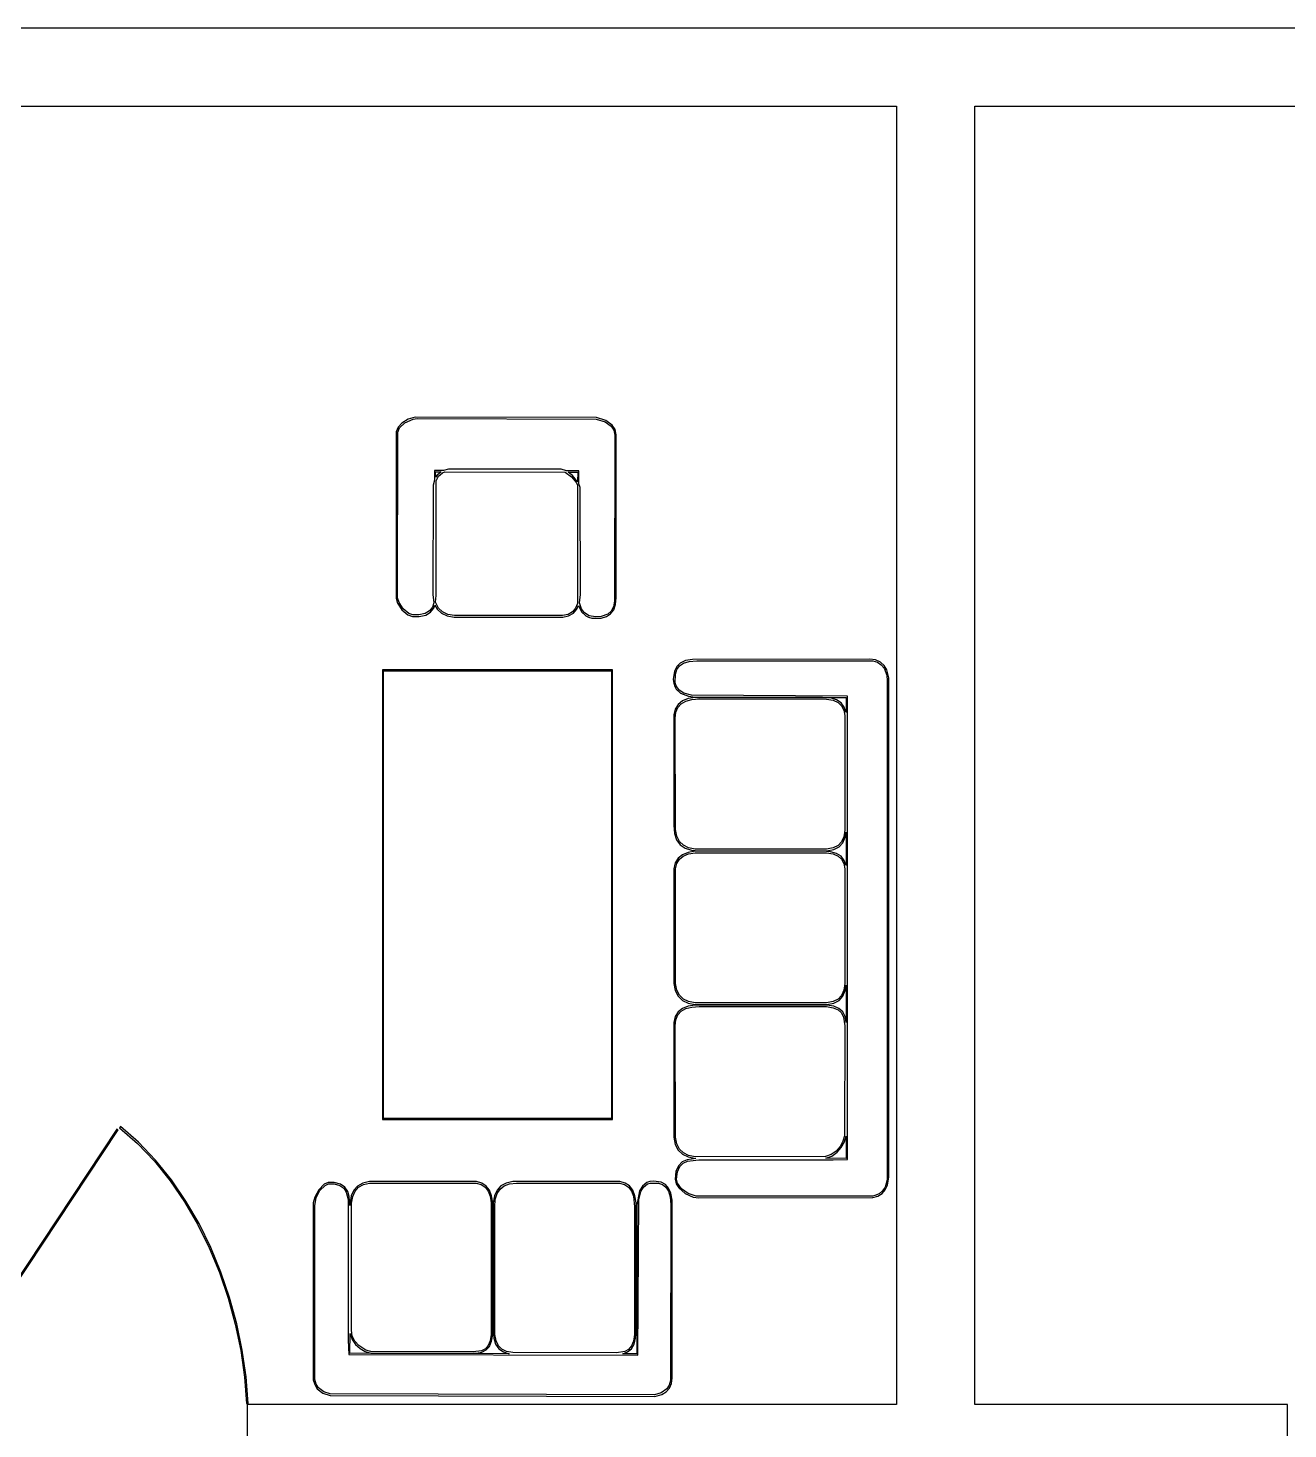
# Model space of a CAD drawing. Header units: metres. Extents: x -12.3 to 21.7, y -8.9 to 7.5.
# Drawn here: x 4.174 to 8.201, y 2.971 to 7.45 of the extents above; entities that cross this region are included whole.
import ezdxf

# ---------------------------------------------------------------- set-up
doc = ezdxf.new("R2010")
doc.units = ezdxf.units.M

msp = doc.modelspace()

# ---------------------------------------------------------------- linework, layer by layer
for p, q in [((10.35, 7.45), (-12.35, 7.45)), ((3.17499, 7.2), (6.95, 7.2)), ((6.95, 7.2), (6.95, 3.04999)), ((7.2, 3.04999), (7.2, 7.2)), ((7.2, 7.2), (10.2, 7.2)), ((5.36853, 6.18671), (5.35741, 6.17438)), ((5.36157, 6.17162), (5.37801, 6.18768)), ((5.38959, 6.19984), (5.36853, 6.18671)), ((5.37801, 6.18768), (5.40546, 6.20003)), ((5.41129, 6.20622), (5.38959, 6.19984)), ((5.40546, 6.20003), (5.41783, 6.20169)), ((5.99107, 6.20445), (5.41129, 6.20622)), ((5.41783, 6.20169), (5.99054, 6.19948)), ((5.99054, 6.19948), (6.01843, 6.19109)), ((6.02066, 6.19556), (5.99107, 6.20445)), ((6.01843, 6.19109), (6.03755, 6.17734)), ((6.0412, 6.18076), (6.02066, 6.19556)), ((6.05074, 6.16656), (6.0412, 6.18076)), ((5.35078, 6.15926), (5.35052, 5.62778)), ((5.35741, 6.17438), (5.35078, 6.15926)), ((5.35545, 5.62854), (5.35568, 6.15819)), ((5.35568, 6.15819), (5.36157, 6.17162)), ((6.03755, 6.17734), (6.04616, 6.16458)), ((6.04616, 6.16458), (6.04941, 6.14891)), ((6.04941, 6.14891), (6.04892, 5.61838)), ((6.05441, 6.14917), (6.05074, 6.16656)), ((6.05441, 5.62941), (6.05441, 6.14917)), ((5.4734, 6.00426), (5.46938, 5.98831)), ((5.50179, 6.03497), (5.4734, 6.03503)), ((5.4734, 6.03503), (5.4734, 6.00426)), ((5.47693, 6.03149), (5.49481, 6.03146)), ((5.47774, 6.01378), (5.47693, 6.03149)), ((5.48219, 6.02058), (5.47774, 6.01378)), ((5.47823, 6.00291), (5.48608, 6.01746)), ((5.47839, 5.63594), (5.47823, 6.00291)), ((5.49481, 6.03146), (5.48219, 6.02058)), ((5.48608, 6.01746), (5.4985, 6.02795)), ((5.4985, 6.02795), (5.50639, 6.03143)), ((5.51762, 6.03926), (5.50179, 6.03497)), ((5.50639, 6.03143), (5.89075, 6.03065)), ((5.87846, 6.03999), (5.51762, 6.03926)), ((5.89476, 6.03419), (5.87846, 6.03999)), ((5.89075, 6.03065), (5.91153, 6.01546)), ((5.93459, 6.03412), (5.89476, 6.03419)), ((5.91496, 6.01909), (5.90047, 6.03064)), ((5.90047, 6.03064), (5.93105, 6.03058)), ((5.91153, 6.01546), (5.9277, 5.99556)), ((5.93094, 5.99971), (5.91496, 6.01909)), ((5.93105, 6.03058), (5.93094, 5.99971)), ((5.93459, 5.99287), (5.93459, 6.03412)), ((5.46938, 5.98831), (5.46838, 5.63956)), ((5.9277, 5.99556), (5.93089, 5.98911)), ((5.93089, 5.98911), (5.93086, 5.61023)), ((5.93861, 5.98164), (5.93459, 5.99287)), ((5.93958, 5.63959), (5.93861, 5.98164)), ((5.35052, 5.62778), (5.35532, 5.61168)), ((5.35532, 5.61168), (5.36917, 5.5901)), ((5.35989, 5.61366), (5.35545, 5.62854)), ((5.37292, 5.59341), (5.35989, 5.61366)), ((5.47137, 5.61211), (5.4666, 5.59814)), ((5.46838, 5.63956), (5.47137, 5.61211)), ((5.47102, 5.59584), (5.4747, 5.60527)), ((5.4747, 5.60527), (5.48224, 5.59195)), ((5.47678, 5.61433), (5.47839, 5.63594)), ((5.48619, 5.595), (5.47678, 5.61433)), ((5.93086, 5.61023), (5.92418, 5.595)), ((5.92841, 5.59233), (5.93385, 5.60382)), ((5.93385, 5.60382), (5.94359, 5.58377)), ((5.93661, 5.61296), (5.93958, 5.63959)), ((5.94337, 5.59354), (5.93661, 5.61296)), ((6.04507, 5.59991), (6.03767, 5.58611)), ((6.04892, 5.61838), (6.04507, 5.59991)), ((6.0462, 5.59007), (6.05235, 5.6075)), ((6.05235, 5.6075), (6.05441, 5.62941)), ((5.36917, 5.5901), (5.38838, 5.57434)), ((5.39081, 5.5787), (5.37292, 5.59341)), ((5.38838, 5.57434), (5.40292, 5.5688)), ((5.40388, 5.57372), (5.39081, 5.5787)), ((5.40292, 5.5688), (5.42384, 5.56866)), ((5.42334, 5.57364), (5.40388, 5.57372)), ((5.44371, 5.57819), (5.42334, 5.57364)), ((5.42384, 5.56866), (5.44553, 5.57353)), ((5.45775, 5.58659), (5.44371, 5.57819)), ((5.44553, 5.57353), (5.46107, 5.58287)), ((5.4666, 5.59814), (5.45775, 5.58659)), ((5.46107, 5.58287), (5.47102, 5.59584)), ((5.48224, 5.59195), (5.49594, 5.57927)), ((5.4987, 5.58344), (5.48619, 5.595)), ((5.49594, 5.57927), (5.5141, 5.57085)), ((5.51558, 5.57562), (5.4987, 5.58344)), ((5.5141, 5.57085), (5.5365, 5.56668)), ((5.53694, 5.57167), (5.51558, 5.57562)), ((5.5365, 5.56668), (5.88321, 5.5667)), ((5.88269, 5.57167), (5.53694, 5.57167)), ((5.90019, 5.57562), (5.88269, 5.57167)), ((5.88321, 5.5667), (5.90196, 5.57095)), ((5.91399, 5.58344), (5.90019, 5.57562)), ((5.90196, 5.57095), (5.91713, 5.57956)), ((5.92418, 5.595), (5.91399, 5.58344)), ((5.91713, 5.57956), (5.92841, 5.59233)), ((5.95296, 5.58055), (5.94337, 5.59354)), ((5.94359, 5.58377), (5.95686, 5.57106)), ((5.96759, 5.57114), (5.95296, 5.58055)), ((5.95686, 5.57106), (5.96576, 5.56648)), ((5.96576, 5.56648), (5.97623, 5.56352)), ((5.9883, 5.56749), (5.96759, 5.57114)), ((5.97623, 5.56352), (6.00652, 5.56387)), ((6.00568, 5.5688), (5.9883, 5.56749)), ((6.02704, 5.57648), (6.00568, 5.5688)), ((6.00652, 5.56387), (6.02261, 5.5685)), ((6.02261, 5.5685), (6.0361, 5.57709)), ((6.03767, 5.58611), (6.02704, 5.57648)), ((6.0361, 5.57709), (6.0462, 5.59007)), ((6.25902, 5.41971), (6.24748, 5.40842)), ((6.25615, 5.4109), (6.2688, 5.41957)), ((6.27562, 5.42757), (6.25902, 5.41971)), ((6.2688, 5.41957), (6.28693, 5.42519)), ((6.29788, 5.43164), (6.27562, 5.42757)), ((6.28693, 5.42519), (6.31143, 5.42717)), ((6.86523, 5.43217), (6.29788, 5.43164)), ((6.31143, 5.42717), (6.87405, 5.42661)), ((6.88341, 5.42981), (6.86523, 5.43217)), ((6.87405, 5.42661), (6.88927, 5.42239)), ((6.89842, 5.42307), (6.88341, 5.42981)), ((6.88927, 5.42239), (6.90138, 5.41451)), ((6.9102, 5.41251), (6.89842, 5.42307)), ((6.04247, 5.39862), (5.30679, 5.39862)), ((5.30679, 5.39862), (5.30679, 3.96042)), ((5.31033, 3.96396), (5.31033, 5.39508)), ((5.31033, 5.39508), (6.03893, 5.39508)), ((6.03893, 5.39508), (6.03893, 3.96396)), ((6.04247, 3.96042), (6.04247, 5.39862)), ((6.24039, 5.39401), (6.23674, 5.36728)), ((6.24748, 5.40842), (6.24039, 5.39401)), ((6.2428, 5.35643), (6.24323, 5.3848)), ((6.24323, 5.3848), (6.24789, 5.39937)), ((6.24789, 5.39937), (6.25615, 5.4109)), ((6.90138, 5.41451), (6.9106, 5.40335)), ((6.91869, 5.39867), (6.9102, 5.41251)), ((6.9106, 5.40335), (6.91893, 5.38113)), ((6.92513, 5.37296), (6.91869, 5.39867)), ((6.91893, 5.38113), (6.92056, 5.36324)), ((6.23674, 5.36728), (6.2379, 5.35542)), ((6.2379, 5.35542), (6.24113, 5.34531)), ((6.24113, 5.34531), (6.24612, 5.33679)), ((6.24571, 5.34734), (6.2428, 5.35643)), ((6.25589, 5.33345), (6.24571, 5.34734)), ((6.24612, 5.33679), (6.25996, 5.32408)), ((6.27028, 5.32411), (6.25589, 5.33345)), ((6.92056, 5.36324), (6.9201, 3.76831)), ((6.92555, 3.77737), (6.92513, 5.37296)), ((6.25238, 5.28777), (6.24312, 5.2729)), ((6.25142, 5.27817), (6.26183, 5.28989)), ((6.26608, 5.29883), (6.25238, 5.28777)), ((6.25996, 5.32408), (6.28532, 5.31367)), ((6.26183, 5.28989), (6.27646, 5.29832)), ((6.28412, 5.30615), (6.26608, 5.29883)), ((6.29449, 5.31689), (6.27028, 5.32411)), ((6.27646, 5.29832), (6.29553, 5.3035)), ((6.30635, 5.30978), (6.28412, 5.30615)), ((6.28532, 5.31367), (6.31352, 5.31026)), ((6.79309, 5.31378), (6.29449, 5.31689)), ((6.29553, 5.3035), (6.31909, 5.30524)), ((6.71387, 5.31024), (6.30635, 5.30978)), ((6.31352, 5.31026), (6.78955, 5.31026)), ((6.31909, 5.30524), (6.72673, 5.30476)), ((6.73898, 5.30827), (6.71387, 5.31024)), ((6.72673, 5.30476), (6.74803, 5.30106)), ((6.75864, 5.30244), (6.73898, 5.30827)), ((6.74803, 5.30106), (6.76378, 5.29393)), ((6.77324, 5.29279), (6.75864, 5.30244)), ((6.76378, 5.29393), (6.77475, 5.28357)), ((6.78317, 5.27936), (6.77324, 5.29279)), ((6.78955, 5.31026), (6.78885, 5.26221)), ((6.79309, 3.83282), (6.79309, 5.31378)), ((6.23843, 5.2542), (6.23784, 4.90022)), ((6.24312, 5.2729), (6.23843, 5.2542)), ((6.24284, 5.24324), (6.24504, 5.2628)), ((6.24341, 4.88754), (6.24284, 5.24324)), ((6.24504, 5.2628), (6.25142, 5.27817)), ((6.77475, 5.28357), (6.78177, 5.26967)), ((6.78177, 5.26967), (6.78523, 5.25183)), ((6.78885, 5.26221), (6.78317, 5.27936)), ((6.78523, 5.25183), (6.78522, 4.88573)), ((6.23784, 4.90022), (6.2402, 4.87514)), ((6.24785, 4.86603), (6.24341, 4.88754)), ((6.78522, 4.88573), (6.78171, 4.86453)), ((6.2402, 4.87514), (6.24719, 4.85484)), ((6.24719, 4.85484), (6.25868, 4.83926)), ((6.25639, 4.84944), (6.24785, 4.86603)), ((6.26894, 4.83731), (6.25639, 4.84944)), ((6.25868, 4.83926), (6.27457, 4.82826)), ((6.28566, 4.82921), (6.26894, 4.83731)), ((6.77458, 4.8484), (6.76358, 4.83679)), ((6.76654, 4.83275), (6.77876, 4.84567)), ((6.78171, 4.86453), (6.77458, 4.8484)), ((6.77876, 4.84567), (6.78651, 4.86314)), ((6.78651, 4.86314), (6.78955, 4.8797)), ((6.78955, 4.8797), (6.78885, 4.77242)), ((6.25238, 4.79614), (6.24312, 4.78128)), ((6.24773, 4.77936), (6.25612, 4.79283)), ((6.26608, 4.80721), (6.25238, 4.79614)), ((6.25612, 4.79283), (6.2686, 4.80289)), ((6.28412, 4.81453), (6.26608, 4.80721)), ((6.2686, 4.80289), (6.28543, 4.80971)), ((6.27457, 4.82826), (6.29472, 4.82175)), ((6.30635, 4.81816), (6.28412, 4.81453)), ((6.28543, 4.80971), (6.30673, 4.81319)), ((6.30679, 4.8251), (6.28566, 4.82921)), ((6.29472, 4.82175), (6.31902, 4.8196)), ((6.71387, 4.81862), (6.30635, 4.81816)), ((6.30673, 4.81319), (6.72676, 4.81319)), ((6.7267, 4.82509), (6.30679, 4.8251)), ((6.31902, 4.8196), (6.72713, 4.82011)), ((6.73898, 4.8168), (6.71387, 4.81862)), ((6.74792, 4.82904), (6.7267, 4.82509)), ((6.72676, 4.81319), (6.74811, 4.80972)), ((6.72713, 4.82011), (6.74947, 4.82428)), ((6.75864, 4.81134), (6.73898, 4.8168)), ((6.76358, 4.83679), (6.74792, 4.82904)), ((6.74811, 4.80972), (6.76387, 4.80298)), ((6.74947, 4.82428), (6.76654, 4.83275)), ((6.77324, 4.80214), (6.75864, 4.81134)), ((6.76387, 4.80298), (6.7748, 4.79309)), ((6.78317, 4.78918), (6.77324, 4.80214)), ((6.7748, 4.79309), (6.78178, 4.77966)), ((6.24312, 4.78128), (6.23843, 4.76257)), ((6.23843, 4.76257), (6.23843, 4.39545)), ((6.24339, 4.76199), (6.24773, 4.77936)), ((6.24341, 4.39592), (6.24339, 4.76199)), ((6.78178, 4.77966), (6.78523, 4.76213)), ((6.78885, 4.77242), (6.78317, 4.78918)), ((6.78523, 4.76213), (6.78522, 4.39581)), ((6.23843, 4.39545), (6.24312, 4.37277)), ((6.24785, 4.37442), (6.24341, 4.39592)), ((6.78522, 4.39581), (6.78171, 4.37413)), ((6.78651, 4.37277), (6.78955, 4.38968)), ((6.78955, 4.38968), (6.78912, 4.27097)), ((6.24312, 4.37277), (6.25238, 4.35486)), ((6.25639, 4.35783), (6.24785, 4.37442)), ((6.25238, 4.35486), (6.26608, 4.34157)), ((6.26894, 4.34569), (6.25639, 4.35783)), ((6.28566, 4.33759), (6.26894, 4.34569)), ((6.76353, 4.34557), (6.74788, 4.33757)), ((6.77455, 4.35754), (6.76353, 4.34557)), ((6.76654, 4.34157), (6.77876, 4.35486)), ((6.78171, 4.37413), (6.77455, 4.35754)), ((6.77876, 4.35486), (6.78651, 4.37277)), ((6.25238, 4.30453), (6.24312, 4.28967)), ((6.25142, 4.29494), (6.26183, 4.30666)), ((6.26608, 4.3156), (6.25238, 4.30453)), ((6.26183, 4.30666), (6.27646, 4.31509)), ((6.26608, 4.34157), (6.28412, 4.33282)), ((6.28412, 4.32292), (6.26608, 4.3156)), ((6.27646, 4.31509), (6.29553, 4.32027)), ((6.28412, 4.33282), (6.30635, 4.32851)), ((6.30635, 4.32655), (6.28412, 4.32292)), ((6.30679, 4.3335), (6.28566, 4.33759)), ((6.29553, 4.32027), (6.31909, 4.32201)), ((6.30635, 4.32851), (6.72713, 4.32851)), ((6.72711, 4.32655), (6.30635, 4.32655)), ((6.7267, 4.3335), (6.30679, 4.3335)), ((6.31909, 4.32201), (6.72673, 4.32156)), ((6.74788, 4.33757), (6.7267, 4.3335)), ((6.72673, 4.32156), (6.74792, 4.31812)), ((6.7493, 4.32292), (6.72711, 4.32655)), ((6.72713, 4.32851), (6.74947, 4.33282)), ((6.74792, 4.31812), (6.76343, 4.3114)), ((6.76613, 4.3156), (6.7493, 4.32292)), ((6.74947, 4.33282), (6.76654, 4.34157)), ((6.76343, 4.3114), (6.77408, 4.30154)), ((6.77808, 4.30453), (6.76613, 4.3156)), ((6.77408, 4.30154), (6.78084, 4.28812)), ((6.78558, 4.28967), (6.77808, 4.30453)), ((6.24312, 4.28967), (6.23843, 4.27097)), ((6.23843, 4.27097), (6.23843, 3.90384)), ((6.24284, 4.26001), (6.24504, 4.27959)), ((6.24341, 3.90433), (6.24284, 4.26001)), ((6.24504, 4.27959), (6.25142, 4.29494)), ((6.78084, 4.28812), (6.78455, 4.26006)), ((6.78455, 4.26006), (6.78391, 3.90871)), ((6.78912, 4.27097), (6.78558, 4.28967)), ((5.30679, 3.96042), (6.04247, 3.96042)), ((6.03893, 3.96396), (5.31033, 3.96396)), ((4.45773, 3.93007), (3.87482, 3.04999)), ((3.87607, 3.04283), (4.4619, 3.92731)), ((4.4619, 3.92731), (4.45773, 3.93007)), ((4.46922, 3.9384), (4.46593, 3.93463)), ((4.46593, 3.93463), (4.52391, 3.88417)), ((4.52736, 3.88779), (4.46922, 3.9384)), ((6.23843, 3.90384), (6.24312, 3.88116)), ((6.24785, 3.88281), (6.24341, 3.90433)), ((6.78391, 3.90871), (6.77896, 3.89139)), ((6.78358, 3.88947), (6.78885, 3.90797)), ((6.78885, 3.90797), (6.78955, 3.83636)), ((4.52391, 3.88417), (4.57809, 3.82741)), ((4.58185, 3.8307), (4.52736, 3.88779)), ((6.24312, 3.88116), (6.25238, 3.86325)), ((6.25639, 3.86623), (6.24785, 3.88281)), ((6.25238, 3.86325), (6.26608, 3.84998)), ((6.26894, 3.85408), (6.25639, 3.86623)), ((6.28566, 3.84598), (6.26894, 3.85408)), ((6.7567, 3.85963), (6.74095, 3.84842)), ((6.74327, 3.84399), (6.76007, 3.85594)), ((6.76964, 3.87448), (6.7567, 3.85963)), ((6.76007, 3.85594), (6.77374, 3.87161)), ((6.77896, 3.89139), (6.76964, 3.87448)), ((6.77374, 3.87161), (6.78358, 3.88947)), ((4.57809, 3.82741), (4.62831, 3.76498)), ((4.63232, 3.76796), (4.58185, 3.8307)), ((6.25308, 3.81306), (6.2451, 3.79494)), ((6.24994, 3.79367), (6.2572, 3.81023)), ((6.26526, 3.82506), (6.25308, 3.81306)), ((6.2572, 3.81023), (6.26805, 3.82091)), ((6.28075, 3.83214), (6.26526, 3.82506)), ((6.26608, 3.84998), (6.28412, 3.84122)), ((6.26805, 3.82091), (6.2822, 3.82736)), ((6.30814, 3.83618), (6.28075, 3.83214)), ((6.2822, 3.82736), (6.31796, 3.83136)), ((6.28412, 3.84122), (6.30814, 3.83618)), ((6.30679, 3.84189), (6.28566, 3.84598)), ((6.72325, 3.84221), (6.30679, 3.84189)), ((6.31796, 3.83136), (6.74724, 3.83136)), ((6.74095, 3.84842), (6.72325, 3.84221)), ((6.72411, 3.83728), (6.74327, 3.84399)), ((6.78955, 3.83636), (6.72411, 3.83728)), ((6.74724, 3.83136), (6.79309, 3.83282)), ((4.62831, 3.76498), (4.67439, 3.69753)), ((4.67862, 3.7002), (4.63232, 3.76796)), ((5.26546, 3.7621), (5.24432, 3.75742)), ((5.60756, 3.7621), (5.26546, 3.7621)), ((5.62498, 3.75742), (5.60756, 3.7621)), ((5.72357, 3.76215), (5.70244, 3.75746)), ((6.06566, 3.76215), (5.72357, 3.76215)), ((6.0831, 3.75746), (6.06566, 3.76215)), ((6.16182, 3.76263), (6.1524, 3.75938)), ((6.17288, 3.76378), (6.16182, 3.76263)), ((6.19778, 3.76015), (6.17288, 3.76378)), ((6.2451, 3.79494), (6.24223, 3.7695)), ((6.24223, 3.7695), (6.24533, 3.75557)), ((6.24724, 3.76965), (6.24994, 3.79367)), ((6.24992, 3.75752), (6.24724, 3.76965)), ((6.9201, 3.76831), (6.91371, 3.74474)), ((6.92137, 3.75034), (6.92555, 3.77737)), ((5.1032, 3.73637), (5.09032, 3.71237)), ((5.09502, 3.71068), (5.10721, 3.7334)), ((5.1209, 3.75377), (5.1032, 3.73637)), ((5.10721, 3.7334), (5.12366, 3.7496)), ((5.13383, 3.75969), (5.1209, 3.75377)), ((5.12366, 3.7496), (5.13498, 3.75482)), ((5.15308, 3.75978), (5.13383, 3.75969)), ((5.13498, 3.75482), (5.15247, 3.75482)), ((5.15247, 3.75482), (5.17111, 3.74986)), ((5.17323, 3.75439), (5.15308, 3.75978)), ((5.17111, 3.74986), (5.18347, 3.74103)), ((5.18712, 3.74443), (5.17323, 3.75439)), ((5.18347, 3.74103), (5.19128, 3.72878)), ((5.19588, 3.73076), (5.18712, 3.74443)), ((5.19128, 3.72878), (5.19684, 3.70467)), ((5.20061, 3.71423), (5.19588, 3.73076)), ((5.21526, 3.73447), (5.20711, 3.71643)), ((5.2119, 3.71498), (5.21945, 3.73175)), ((5.22763, 3.74817), (5.21526, 3.73447)), ((5.21945, 3.73175), (5.23073, 3.74425)), ((5.24432, 3.75742), (5.22763, 3.74817)), ((5.23073, 3.74425), (5.24608, 3.75273)), ((5.24608, 3.75273), (5.26598, 3.75713)), ((5.26598, 3.75713), (5.60693, 3.75714)), ((5.60693, 3.75714), (5.62294, 3.75285)), ((5.62294, 3.75285), (5.63539, 3.74454)), ((5.63884, 3.74817), (5.62498, 3.75742)), ((5.63539, 3.74454), (5.64474, 3.73209)), ((5.64914, 3.73447), (5.63884, 3.74817)), ((5.64474, 3.73209), (5.65112, 3.71519)), ((5.65598, 3.71643), (5.64914, 3.73447)), ((5.67337, 3.7345), (5.66521, 3.71648)), ((5.66762, 3.70497), (5.67332, 3.72395)), ((5.67332, 3.72395), (5.68272, 3.73856)), ((5.68573, 3.7482), (5.67337, 3.7345)), ((5.68272, 3.73856), (5.69597, 3.74902)), ((5.70244, 3.75746), (5.68573, 3.7482)), ((5.69597, 3.74902), (5.71353, 3.75551)), ((5.71353, 3.75551), (5.73595, 3.75774)), ((5.73595, 3.75774), (6.06505, 3.75719)), ((6.06505, 3.75719), (6.08105, 3.7529)), ((6.08105, 3.7529), (6.09351, 3.74458)), ((6.09694, 3.7482), (6.0831, 3.75746)), ((6.09351, 3.74458), (6.10286, 3.73212)), ((6.10725, 3.7345), (6.09694, 3.7482)), ((6.10286, 3.73212), (6.10924, 3.71524)), ((6.11407, 3.71648), (6.10725, 3.7345)), ((6.12843, 3.73239), (6.11974, 3.68703)), ((6.12628, 3.7061), (6.13301, 3.73038)), ((6.13792, 3.74803), (6.12843, 3.73239)), ((6.13301, 3.73038), (6.14172, 3.74477)), ((6.1524, 3.75938), (6.13792, 3.74803)), ((6.14172, 3.74477), (6.15456, 3.75488)), ((6.15456, 3.75488), (6.1629, 3.75775)), ((6.1629, 3.75775), (6.18907, 3.75732)), ((6.18907, 3.75732), (6.2025, 3.7527)), ((6.21121, 3.75305), (6.19778, 3.76015)), ((6.2025, 3.7527), (6.21317, 3.74451)), ((6.22174, 3.74152), (6.21121, 3.75305)), ((6.21317, 3.74451), (6.22125, 3.73186)), ((6.22125, 3.73186), (6.22649, 3.71368)), ((6.22905, 3.72491), (6.22174, 3.74152)), ((6.23286, 3.70265), (6.22905, 3.72491)), ((6.24533, 3.75557), (6.25381, 3.74197)), ((6.26318, 3.7392), (6.24992, 3.75752)), ((6.25381, 3.74197), (6.27405, 3.72433)), ((6.28447, 3.72415), (6.26318, 3.7392)), ((6.27405, 3.72433), (6.29974, 3.71297)), ((6.30949, 3.71609), (6.28447, 3.72415)), ((6.88135, 3.71756), (6.87361, 3.71603)), ((6.89482, 3.72336), (6.88135, 3.71756)), ((6.8904, 3.71542), (6.90379, 3.72371)), ((6.90564, 3.7325), (6.89482, 3.72336)), ((6.90379, 3.72371), (6.9142, 3.73549)), ((6.91371, 3.74474), (6.90564, 3.7325)), ((6.9142, 3.73549), (6.92137, 3.75034)), ((4.67439, 3.69753), (4.71616, 3.62566)), ((4.72057, 3.62802), (4.67862, 3.7002)), ((5.09032, 3.71237), (5.08592, 3.69476)), ((5.08592, 3.69476), (5.08592, 3.12886)), ((5.09033, 3.68576), (5.09502, 3.71068)), ((5.09088, 3.12955), (5.09033, 3.68576)), ((5.19684, 3.70467), (5.1976, 3.25568)), ((5.20261, 3.68593), (5.20061, 3.71423)), ((5.20711, 3.71643), (5.20261, 3.68593)), ((5.20758, 3.28699), (5.20807, 3.69379)), ((5.20807, 3.69379), (5.2119, 3.71498)), ((5.65112, 3.71519), (5.65437, 3.69385)), ((5.65437, 3.69385), (5.65437, 3.27393)), ((5.65936, 3.6942), (5.65598, 3.71643)), ((5.65936, 3.27357), (5.65936, 3.6942)), ((5.66119, 3.69424), (5.66069, 3.28682)), ((5.66521, 3.71648), (5.66119, 3.69424)), ((5.6657, 3.68149), (5.66762, 3.70497)), ((5.66617, 3.27397), (5.6657, 3.68149)), ((6.10924, 3.71524), (6.11288, 3.6815)), ((6.11288, 3.6815), (6.11247, 3.2739)), ((6.11746, 3.69424), (6.11407, 3.71648)), ((6.11789, 3.28682), (6.11746, 3.69424)), ((6.11974, 3.68703), (6.11974, 3.21111)), ((6.12326, 3.20757), (6.12628, 3.7061)), ((6.22649, 3.71368), (6.22835, 3.68912)), ((6.22835, 3.68912), (6.22777, 3.12663)), ((6.23335, 3.13544), (6.23286, 3.70265)), ((6.29974, 3.71297), (6.31792, 3.71051)), ((6.87361, 3.71603), (6.30949, 3.71609)), ((6.31792, 3.71051), (6.87425, 3.71107)), ((6.87425, 3.71107), (6.8904, 3.71542)), ((4.75798, 3.55209), (4.72057, 3.62802)), ((4.71616, 3.62566), (4.75343, 3.55003)), ((4.75343, 3.55003), (4.78603, 3.47125)), ((4.79071, 3.47302), (4.75798, 3.55209)), ((4.78603, 3.47125), (4.81378, 3.38997)), ((4.81857, 3.39143), (4.79071, 3.47302)), ((4.81378, 3.38997), (4.83652, 3.30681)), ((4.84138, 3.30798), (4.81857, 3.39143)), ((4.83652, 3.30681), (4.85405, 3.22241)), ((4.85898, 3.22327), (4.84138, 3.30798)), ((5.20261, 3.21329), (5.20343, 3.27658)), ((5.20343, 3.27658), (5.20969, 3.25772)), ((5.2106, 3.26843), (5.20758, 3.28699)), ((5.65437, 3.27393), (5.65114, 3.25301)), ((5.65598, 3.25169), (5.65936, 3.27357)), ((5.66069, 3.28682), (5.66269, 3.2617)), ((5.66998, 3.25272), (5.66617, 3.27397)), ((6.11247, 3.2739), (6.10924, 3.2525)), ((6.1162, 3.2617), (6.11789, 3.28682)), ((5.1976, 3.25568), (5.19907, 3.20976)), ((5.20969, 3.25772), (5.22083, 3.24141)), ((5.21886, 3.25203), (5.2106, 3.26843)), ((5.23112, 3.23813), (5.21886, 3.25203)), ((5.22083, 3.24141), (5.23543, 3.22827)), ((5.254, 3.22353), (5.23112, 3.23813)), ((5.23543, 3.22827), (5.25206, 3.21892)), ((5.63582, 3.22794), (5.62344, 3.22166)), ((5.64491, 3.23799), (5.63582, 3.22794)), ((5.63884, 3.22394), (5.64914, 3.23535)), ((5.65114, 3.25301), (5.64491, 3.23799)), ((5.64914, 3.23535), (5.65598, 3.25169)), ((5.66269, 3.2617), (5.66876, 3.24205)), ((5.66876, 3.24205), (5.67902, 3.22746)), ((5.67744, 3.23703), (5.66998, 3.25272)), ((5.68857, 3.22606), (5.67744, 3.23703)), ((5.67902, 3.22746), (5.69354, 3.21753)), ((5.70389, 3.21896), (5.68857, 3.22606)), ((6.09377, 3.2258), (6.08138, 3.21887)), ((6.09047, 3.21753), (6.10254, 3.22746)), ((6.10295, 3.23669), (6.09377, 3.2258)), ((6.10254, 3.22746), (6.1111, 3.24205)), ((6.10924, 3.2525), (6.10295, 3.23669)), ((6.1111, 3.24205), (6.1162, 3.2617)), ((4.85405, 3.22241), (4.86621, 3.13737)), ((4.87117, 3.13792), (4.85898, 3.22327)), ((5.19907, 3.20976), (6.12326, 3.20757)), ((5.71149, 3.21208), (5.20261, 3.21329)), ((5.25206, 3.21892), (5.2693, 3.21394)), ((5.27003, 3.21889), (5.254, 3.22353)), ((5.2693, 3.21394), (5.60756, 3.21367)), ((5.59738, 3.21829), (5.27003, 3.21889)), ((5.62344, 3.22166), (5.59738, 3.21829)), ((5.60756, 3.21367), (5.62498, 3.21692)), ((5.62498, 3.21692), (5.63884, 3.22394)), ((5.69354, 3.21753), (5.71149, 3.21208)), ((5.72395, 3.21547), (5.70389, 3.21896)), ((6.05547, 3.21504), (5.72395, 3.21547)), ((6.08138, 3.21887), (6.05547, 3.21504)), ((6.07483, 3.21185), (6.09047, 3.21753)), ((6.11974, 3.21111), (6.07483, 3.21185)), ((4.86621, 3.13737), (4.8728, 3.05237)), ((4.87779, 3.05276), (4.87117, 3.13792)), ((6.23088, 3.11726), (6.23335, 3.13544)), ((5.08592, 3.12886), (5.09042, 3.11311)), ((5.09042, 3.11311), (5.09874, 3.09996)), ((5.09499, 3.11516), (5.09088, 3.12955)), ((5.10255, 3.1032), (5.09499, 3.11516)), ((5.09874, 3.09996), (5.11682, 3.08572)), ((5.11911, 3.09016), (5.10255, 3.1032)), ((6.2155, 3.09926), (6.19833, 3.08649)), ((6.2005, 3.08199), (6.21365, 3.09047)), ((6.21365, 3.09047), (6.22404, 3.10225)), ((6.22342, 3.11143), (6.2155, 3.09926)), ((6.22777, 3.12663), (6.22342, 3.11143)), ((6.22404, 3.10225), (6.23088, 3.11726)), ((4.8728, 3.05237), (4.87779, 3.05276)), ((6.95, 3.04999), (4.875, 3.04999)), ((4.875, 3.04999), (4.875, 2.89999)), ((5.11682, 3.08572), (5.13948, 3.07889)), ((5.14006, 3.08385), (5.11911, 3.09016)), ((5.13948, 3.07889), (6.1774, 3.07555)), ((6.17686, 3.08052), (5.14006, 3.08385)), ((6.19833, 3.08649), (6.17686, 3.08052)), ((6.1774, 3.07555), (6.2005, 3.08199)), ((8.2, 3.04999), (7.2, 3.04999)), ((8.2, 2.89999), (8.2, 3.04999))]:
    msp.add_line(p, q)

doc.saveas('drawing.dxf')
